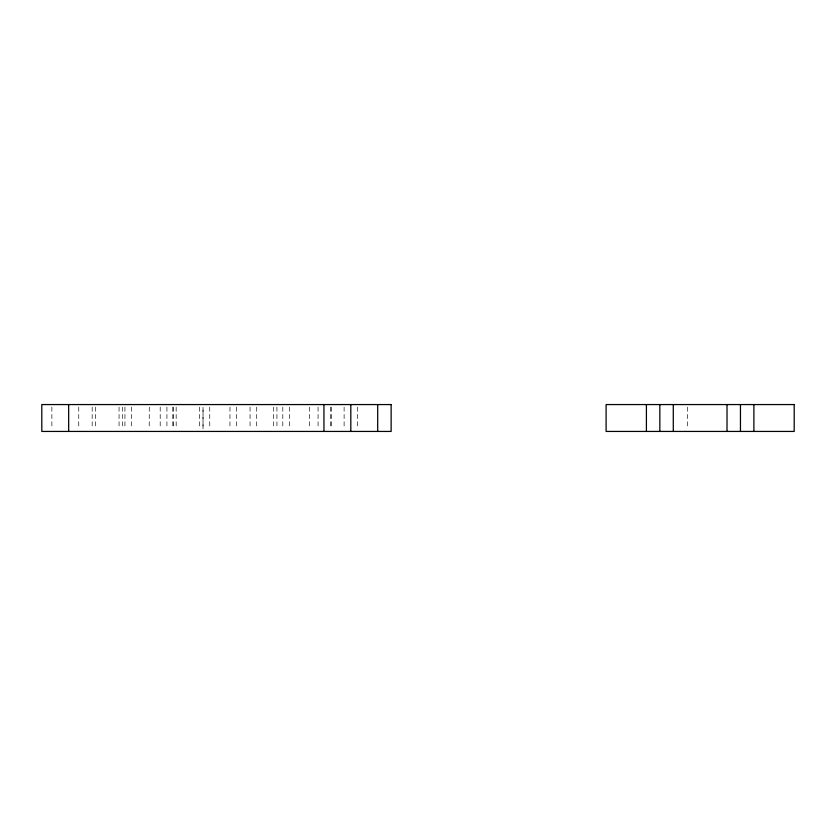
<?xml version="1.0" encoding="UTF-8"?>
<svg xmlns="http://www.w3.org/2000/svg" width="836" height="836" viewBox="0 0 836 836"><rect width="100%" height="100%" fill="white"/><g stroke="black" fill="none" stroke-linecap="round" stroke-linejoin="round"><path stroke-width="0.63" stroke-dasharray="4.18 3.13" d="M687.558 407.122L687.558 428.878M357.536 407.122L357.536 428.878M344.108 407.122L344.108 428.878M331.505 407.122L331.505 428.878M330.669 407.122L330.669 428.878M318.067 407.122L318.067 428.878M309.675 407.122L309.675 428.878M289.517 407.122L289.517 428.878M282.798 407.122L282.798 428.878M276.925 407.122L276.925 428.878M273.571 407.122L273.571 428.878M256.725 407.122L256.704 428.878M250.058 407.122L250.058 428.878M236.619 407.122L236.619 428.878M229.973 407.122L229.942 428.878M209.742 407.122L209.742 428.878M199.668 407.122L199.668 428.878M176.156 407.122L176.177 428.878M173.637 407.122L173.637 428.878M172.801 407.122L172.801 428.878M166.918 407.122L166.918 428.878M160.198 407.122L160.198 428.878M149.289 407.122L149.205 428.878M131.649 407.122L131.649 428.878M124.93 407.122L124.93 428.878M122.495 407.122L122.411 428.878M119.057 407.122L119.057 428.878M95.482 407.122L95.513 428.878M92.179 407.122L92.179 428.878M78.751 407.122L78.751 428.878M51.874 407.122L51.874 428.878M203.033 428.878L203.033 407.122L203.002 428.878"/><path stroke-width="1.25" d="M753.894 404.561L753.894 431.439M740.456 404.561L740.456 431.439M727.017 404.561L727.017 431.439M673.283 404.561L673.283 431.439M659.844 404.561L659.844 431.439M646.406 404.561L646.406 431.439M377.694 404.561L377.694 431.439M350.817 404.561L350.817 431.439M323.95 404.561L323.95 431.439M68.667 404.561L68.667 431.439M391.133 404.561L41.8 404.561L41.8 431.439L391.133 431.439L391.133 404.561M794.2 404.561L606.1 404.561L606.1 431.439L794.2 431.439L794.2 404.561"/></g></svg>
